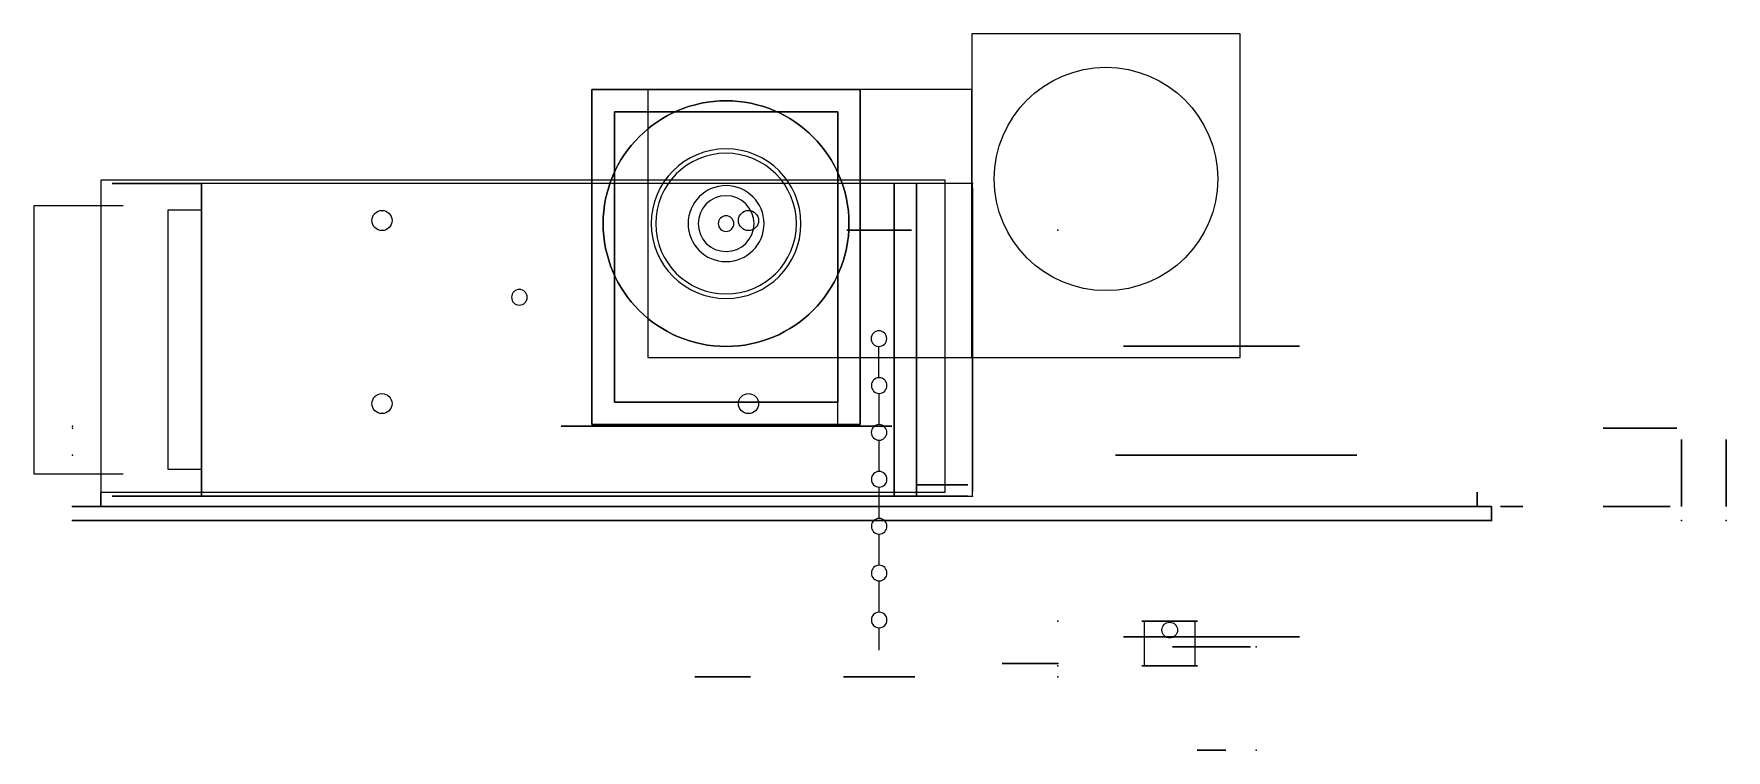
# Model space of a CAD drawing. Header units: centimetres. Extents: x -76 to 74, y -10 to 31.
# Drawn here: x -1.7 to 74, y -10.3 to 21.8 of the extents above; entities that cross this region are included whole.
import ezdxf

# ---------------------------------------------------------------- set-up
doc = ezdxf.new("R2010")
doc.units = ezdxf.units.CM
doc.header["$MEASUREMENT"] = 0
for name, color, linetype in [('battery 48V 18Ah v6_Sketch10', 7, 'Continuous'), ('battery 48V 18Ah v6_Sketch11', 7, 'Continuous'), ('battery 48V 18Ah v6_Sketch12', 7, 'Continuous'), ('battery 48V 18Ah v6_Sketch13', 7, 'Continuous'), ('battery 48V 18Ah v6_Sketch14', 7, 'Continuous'), ('battery 48V 18Ah v6_Sketch15', 7, 'Continuous'), ('battery 48V 18Ah v6_Sketch16', 7, 'Continuous'), ('battery 48V 18Ah v6_Sketch17', 7, 'Continuous'), ('battery 48V 18Ah v6_Sketch18', 7, 'Continuous'), ('battery 48V 18Ah v6_Sketch19', 7, 'Continuous'), ('battery 48V 18Ah v6_Sketch2', 7, 'Continuous'), ('battery 48V 18Ah v6_Sketch20', 7, 'Continuous'), ('battery 48V 18Ah v6_Sketch21', 7, 'Continuous'), ('battery 48V 18Ah v6_Sketch22', 7, 'Continuous'), ('battery 48V 18Ah v6_Sketch23', 7, 'Continuous'), ('battery 48V 18Ah v6_Sketch3', 7, 'Continuous'), ('battery 48V 18Ah v6_Sketch4', 7, 'Continuous'), ('battery 48V 18Ah v6_Sketch5', 7, 'Continuous'), ('battery 48V 18Ah v6_Sketch6', 7, 'Continuous'), ('battery 48V 18Ah v6_Sketch7', 7, 'Continuous'), ('battery 48V 18Ah v6_Sketch8', 7, 'Continuous'), ('battery 48V 18Ah v6_Sketch9', 7, 'Continuous'), ('component pump v3_Sketch1', 7, 'Continuous'), ('component pump v3_Sketch10', 7, 'Continuous'), ('component pump v3_Sketch11', 7, 'Continuous'), ('component pump v3_Sketch12', 7, 'Continuous'), ('component pump v3_Sketch13', 7, 'Continuous'), ('component pump v3_Sketch14', 7, 'Continuous'), ('component pump v3_Sketch15', 7, 'Continuous'), ('component pump v3_Sketch16', 7, 'Continuous'), ('component pump v3_Sketch17', 7, 'Continuous'), ('component pump v3_Sketch18', 7, 'Continuous'), ('component pump v3_Sketch19', 7, 'Continuous'), ('component pump v3_Sketch20', 7, 'Continuous'), ('component pump v3_Sketch21', 7, 'Continuous'), ('component pump v3_Sketch22', 7, 'Continuous'), ('component pump v3_Sketch23', 7, 'Continuous'), ('component pump v3_Sketch24', 7, 'Continuous'), ('component pump v3_Sketch25', 7, 'Continuous'), ('component pump v3_Sketch26', 7, 'Continuous'), ('component pump v3_Sketch27', 7, 'Continuous'), ('component pump v3_Sketch28', 7, 'Continuous'), ('component pump v3_Sketch3', 7, 'Continuous'), ('component pump v3_Sketch30', 7, 'Continuous'), ('component pump v3_Sketch31', 7, 'Continuous'), ('component pump v3_Sketch4', 7, 'Continuous'), ('component pump v3_Sketch6', 7, 'Continuous'), ('component pump v3_Sketch7', 7, 'Continuous'), ('component pump v3_Sketch8', 7, 'Continuous'), ('component pump v3_Sketch9', 7, 'Continuous'), ('GearBox v4_Sketch10', 7, 'Continuous'), ('GearBox v4_Sketch11', 7, 'Continuous'), ('GearBox v4_Sketch2', 7, 'Continuous'), ('GearBox v4_Sketch3', 7, 'Continuous'), ('GearBox v4_Sketch4', 7, 'Continuous'), ('GearBox v4_Sketch5', 7, 'Continuous'), ('GearBox v4_Sketch6', 7, 'Continuous'), ('GearBox v4_Sketch7', 7, 'Continuous'), ('GearBox v4_Sketch8', 7, 'Continuous'), ('GearBox v4_Sketch9', 7, 'Continuous'), ('motor_component v1_Sketch3', 7, 'Continuous'), ('motor_component v1_Sketch4', 7, 'Continuous'), ('motor_component v1_Sketch5', 7, 'Continuous'), ('motor_component v1_Sketch6', 7, 'Continuous'), ('motor_component v1_Sketch7', 7, 'Continuous'), ('new frame-wooden v17_Sketch1', 7, 'Continuous'), ('new frame-wooden v17_Sketch10', 7, 'Continuous'), ('new frame-wooden v17_Sketch11', 7, 'Continuous'), ('new frame-wooden v17_Sketch12', 7, 'Continuous'), ('new frame-wooden v17_Sketch17', 7, 'Continuous'), ('new frame-wooden v17_Sketch18', 7, 'Continuous'), ('new frame-wooden v17_Sketch19', 7, 'Continuous'), ('new frame-wooden v17_Sketch2', 7, 'Continuous'), ('new frame-wooden v17_Sketch20', 7, 'Continuous'), ('new frame-wooden v17_Sketch21', 7, 'Continuous'), ('new frame-wooden v17_Sketch22', 7, 'Continuous'), ('new frame-wooden v17_Sketch23', 7, 'Continuous'), ('new frame-wooden v17_Sketch24', 7, 'Continuous'), ('new frame-wooden v17_Sketch25', 7, 'Continuous'), ('new frame-wooden v17_Sketch26', 7, 'Continuous'), ('new frame-wooden v17_Sketch27', 7, 'Continuous'), ('new frame-wooden v17_Sketch28', 7, 'Continuous'), ('new frame-wooden v17_Sketch29', 7, 'Continuous'), ('new frame-wooden v17_Sketch3', 7, 'Continuous'), ('new frame-wooden v17_Sketch30', 7, 'Continuous'), ('new frame-wooden v17_Sketch31', 7, 'Continuous'), ('new frame-wooden v17_Sketch32', 7, 'Continuous'), ('new frame-wooden v17_Sketch33', 7, 'Continuous'), ('new frame-wooden v17_Sketch34', 7, 'Continuous'), ('new frame-wooden v17_Sketch35', 7, 'Continuous'), ('new frame-wooden v17_Sketch36', 7, 'Continuous'), ('new frame-wooden v17_Sketch37', 7, 'Continuous'), ('new frame-wooden v17_Sketch4', 7, 'Continuous'), ('new frame-wooden v17_Sketch48', 7, 'Continuous'), ('new frame-wooden v17_Sketch49', 7, 'Continuous'), ('new frame-wooden v17_Sketch5', 7, 'Continuous'), ('new frame-wooden v17_Sketch50', 7, 'Continuous'), ('new frame-wooden v17_Sketch51', 7, 'Continuous'), ('new frame-wooden v17_Sketch52', 7, 'Continuous'), ('new frame-wooden v17_Sketch53', 7, 'Continuous'), ('new frame-wooden v17_Sketch54', 7, 'Continuous'), ('new frame-wooden v17_Sketch55', 7, 'Continuous'), ('new frame-wooden v17_Sketch56', 7, 'Continuous'), ('new frame-wooden v17_Sketch57', 7, 'Continuous'), ('new frame-wooden v17_Sketch6', 7, 'Continuous'), ('new frame-wooden v17_Sketch7', 7, 'Continuous'), ('new frame-wooden v17_Sketch8', 7, 'Continuous'), ('new frame-wooden v17_Sketch9', 7, 'Continuous')]:
    doc.layers.add(name, color=color, linetype=linetype)

# ---------------------------------------------------------------- blocks, each defined once
blk = doc.blocks.new('battery48V18Ahv6')
at = {"layer": 'battery 48V 18Ah v6_Sketch10'}
for p, q in [((2.5, 2, 14), (2.5, 3, 14)), ((2.5, 2, 13), (2.5, 3, 14)), ((2.5, 2, 14), (2.5, 2, 13))]:
    blk.add_line(p, q, dxfattribs=at)
blk.add_point((2.5, 0), dxfattribs=at)
at = {"layer": 'battery 48V 18Ah v6_Sketch11'}
blk.add_point((2.5, 0), dxfattribs=at)
at = {"layer": 'battery 48V 18Ah v6_Sketch12'}
for p, q in [((2.5, 9, 13.5), (2.5, 9, 12.917)), ((2.5, 8.941, 13.059), (2.5, 8.059, 13.941)), ((2.5, 7.917, 14), (2.5, 8.5, 14))]:
    blk.add_line(p, q, dxfattribs=at)
at = {"layer": 'battery 48V 18Ah v6_Sketch12', "extrusion": (-1, 0, 0)}
blk.add_circle((-8.677, 13.677, -2.5), 0.25, dxfattribs=at)
for centre, radius, start, end in [((-8.8, 12.917, -2.5), 0.2, 135, 180), ((-8.5, 13.5, -2.5), 0.5, 90, 180), ((-7.917, 13.8, -2.5), 0.2, 90, 135)]:
    blk.add_arc(centre, radius, start, end, dxfattribs=at)
at = {"layer": 'battery 48V 18Ah v6_Sketch12'}
blk.add_point((2.5, 0), dxfattribs=at)
at = {"layer": 'battery 48V 18Ah v6_Sketch13'}
for p, q in [((2.5, 9, 1), (2.5, 9, 0.5)), ((2.5, 8), (2.5, 9, 1)), ((2.5, 8.5), (2.5, 8))]:
    blk.add_line(p, q, dxfattribs=at)
at = {"layer": 'battery 48V 18Ah v6_Sketch13', "extrusion": (-1, 0, 0)}
blk.add_circle((-8.677, 0.323, -2.5), 0.25, dxfattribs=at)
blk.add_arc((-8.5, 0.5, -2.5), 0.5, 180, 270, dxfattribs=at)
at = {"layer": 'battery 48V 18Ah v6_Sketch13'}
blk.add_point((2.5, 0), dxfattribs=at)
at = {"layer": 'battery 48V 18Ah v6_Sketch14'}
for p, q in [((2.5, 3, 14), (2.5, 2, 13)), ((2.5, 2.5, 14), (2.5, 3, 14)), ((2.5, 2, 13), (2.5, 2, 13.5))]:
    blk.add_line(p, q, dxfattribs=at)
at = {"layer": 'battery 48V 18Ah v6_Sketch14', "extrusion": (-1, 0, 0)}
blk.add_circle((-2.323, 13.677, -2.5), 0.25, dxfattribs=at)
blk.add_arc((-2.5, 13.5, -2.5), 0.5, 0, 90, dxfattribs=at)
at = {"layer": 'battery 48V 18Ah v6_Sketch14'}
blk.add_point((2.5, 0), dxfattribs=at)
at = {"layer": 'battery 48V 18Ah v6_Sketch15'}
for p, q in [((2.5, 3), (2.5, 2.5)), ((2.5, 2, 1), (2.5, 3)), ((2.5, 2, 0.5), (2.5, 2, 1))]:
    blk.add_line(p, q, dxfattribs=at)
at = {"layer": 'battery 48V 18Ah v6_Sketch15', "extrusion": (-1, 0, 0)}
blk.add_circle((-2.323, 0.323, -2.5), 0.25, dxfattribs=at)
blk.add_arc((-2.5, 0.5, -2.5), 0.5, 270, 0, dxfattribs=at)
at = {"layer": 'battery 48V 18Ah v6_Sketch15'}
blk.add_point((2.5, 0), dxfattribs=at)
at = {"layer": 'battery 48V 18Ah v6_Sketch16'}
for p, q in [((2.5, 8.5), (34.5, 8.5)), ((2.5, 7.917), (2.5, 8.5)), ((34.5, 8.5), (34.5, 2.5)), ((0.2, 7.917), (2.5, 7.917)), ((0.2, 3.083), (0.2, 7.917)), ((2.5, 3.083), (0.2, 3.083)), ((2.5, 2.5), (2.5, 3.083)), ((34.5, 2.5), (2.5, 2.5))]:
    blk.add_line(p, q, dxfattribs=at)
at = {"layer": 'battery 48V 18Ah v6_Sketch16', "extrusion": (0, 0, -1)}
blk.add_circle((-1.506, 6.892), 1, dxfattribs=at)
at = {"layer": 'battery 48V 18Ah v6_Sketch16'}
blk.add_point((0, 0), dxfattribs=at)
at = {"layer": 'battery 48V 18Ah v6_Sketch17'}
for p, q in [((0.2, 7.9), (0.2, 5.9)), ((1.5, 7.9), (0.2, 7.9)), ((1.5, 5.9), (1.5, 7.9)), ((0.2, 5.9), (1.5, 5.9))]:
    blk.add_line(p, q, dxfattribs=at)
blk.add_point((0, 0), dxfattribs=at)
at = {"layer": 'battery 48V 18Ah v6_Sketch18'}
for p, q in [((0.2, 5.9, 0.5), (0.2, 7.9, 0.5)), ((0.2, 7.9, 0.5), (1.5, 7.9, 0.5)), ((1.5, 7.9, 0.5), (1.5, 7.892, 0.5)), ((1.383, 5.9, 0.5), (0.2, 5.9, 0.5))]:
    blk.add_line(p, q, dxfattribs=at)
at = {"layer": 'battery 48V 18Ah v6_Sketch18', "extrusion": (0, 0, -1)}
blk.add_arc((-1.506, 6.892, -0.5), 1, 89.66785, 277.03148, dxfattribs=at)
at = {"layer": 'battery 48V 18Ah v6_Sketch18'}
blk.add_point((0, 0, 0.5), dxfattribs=at)
at = {"layer": 'battery 48V 18Ah v6_Sketch19', "extrusion": (0, 0, -1)}
for radius in [0.99, 0.8]:
    blk.add_circle((-1.5, 6.9, -0.5), radius, dxfattribs=at)
at = {"layer": 'battery 48V 18Ah v6_Sketch19'}
blk.add_point((0, 0, 0.5), dxfattribs=at)
at = {"layer": 'battery 48V 18Ah v6_Sketch2'}
for p, q in [((34.5, 0), (34.5, 9)), ((34.5, 9, 13), (34.5, 5, 13)), ((34.5, 9), (34.5, 9, 14)), ((34.5, 5, 1), (34.5, 9, 1)), ((34.5, 9, 1), (34.5, 9, 13)), ((34.5, 9, 14), (34.5, 0, 14)), ((34.5, 5, 13), (34.5, 5, 1)), ((34.5, 0, 14), (34.5, 0))]:
    blk.add_line(p, q, dxfattribs=at)
blk.add_point((34.5, 0), dxfattribs=at)
at = {"layer": 'battery 48V 18Ah v6_Sketch20'}
blk.add_point((0, 0, 0.5), dxfattribs=at)
at = {"layer": 'battery 48V 18Ah v6_Sketch21'}
for p, q in [((0, 7.917, 13.8), (0, 8.8, 12.917)), ((0, 8.8, 12.917), (0, 8.8, 1.083)), ((0, 8.8, 1.083), (0, 7.917, 0.2)), ((0, 3.083, 13.8), (0, 7.917, 13.8)), ((0, 7.917, 0.2), (0, 3.083, 0.2)), ((0, 3.083, 0.2), (0, 2.2, 1.083)), ((0, 2.2, 12.917), (0, 3.083, 13.8)), ((0, 2.2, 1.083), (0, 2.2, 12.917))]:
    blk.add_line(p, q, dxfattribs=at)
blk.add_point((0, 0), dxfattribs=at)
at = {"layer": 'battery 48V 18Ah v6_Sketch22'}
for p, q in [((0, 4.5, 5), (0, 3.5, 6)), ((0, 3.5, 1), (0, 4.5, 2)), ((0, 4.5, 2), (0, 4.5, 5)), ((0, 3.5, 6), (0, 2.5, 5)), ((0, 2.5, 2), (0, 3.5, 1)), ((0, 2.5, 5), (0, 2.5, 2))]:
    blk.add_line(p, q, dxfattribs=at)
blk.add_point((0, 5.5, 7), dxfattribs=at)
at = {"layer": 'battery 48V 18Ah v6_Sketch23'}
for p, q in [((0, 3.9, 2), (0, 4.3, 2.3)), ((0, 3.9, 5), (0, 4.3, 4.7)), ((0, 4.3, 2.3), (0, 4.3, 4.7)), ((0, 2.8, 5), (0, 3.9, 5)), ((0, 2.8, 2), (0, 3.9, 2)), ((0, 2.8, 2), (0, 2.8, 5))]:
    blk.add_line(p, q, dxfattribs=at)
blk.add_point((0, 0), dxfattribs=at)
at = {"layer": 'battery 48V 18Ah v6_Sketch3'}
for p, q in [((34.5, 9), (0, 9)), ((0, 9), (0, 9, 14)), ((0, 9, 14), (34.5, 9, 14)), ((34.5, 9, 1.2), (34.5, 9)), ((36, 9, 1.2), (34.5, 9, 1.2)), ((34.5, 9, 12.8), (36, 9, 12.8)), ((34.5, 9, 14), (34.5, 9, 12.8)), ((36, 9, 12.8), (36, 9, 1.2)), ((42, 9, 1), (38, 9, 1)), ((38, 9, 13), (42, 9, 13)), ((42, 9, 13), (42, 9, 1))]:
    blk.add_line(p, q, dxfattribs=at)
blk.add_point((0, 9), dxfattribs=at)
at = {"layer": 'battery 48V 18Ah v6_Sketch4'}
for p, q in [((38.5, 9, 14), (35.5, 9, 14)), ((38.5, 7, 14), (38.5, 9, 14)), ((35.5, 7, 14), (38.5, 7, 14))]:
    blk.add_line(p, q, dxfattribs=at)
blk.add_circle((35.5, 8, 14), 0.5, dxfattribs=at)
blk.add_arc((35.5, 8, 14), 1, 90, 270, dxfattribs=at)
blk.add_point((0, 0, 14), dxfattribs=at)
at = {"layer": 'battery 48V 18Ah v6_Sketch5'}
for p, q in [((35.5, 9), (38.5, 9)), ((38.5, 9), (38.5, 7)), ((38.5, 7), (35.5, 7))]:
    blk.add_line(p, q, dxfattribs=at)
at = {"layer": 'battery 48V 18Ah v6_Sketch5', "extrusion": (0, 0, -1)}
blk.add_circle((-35.5, 8), 0.5, dxfattribs=at)
blk.add_arc((-35.5, 8), 1, 270, 90, dxfattribs=at)
at = {"layer": 'battery 48V 18Ah v6_Sketch5'}
blk.add_point((0, 0), dxfattribs=at)
at = {"layer": 'battery 48V 18Ah v6_Sketch6'}
for p, q in [((3.5, 9), (3.5, 0)), ((3.5, 0, 14), (3.5, 9, 14)), ((3.5, 9, 14), (3.5, 9)), ((3.5, 0), (3.5, 0, 14))]:
    blk.add_line(p, q, dxfattribs=at)
blk.add_point((3.5, 0), dxfattribs=at)
at = {"layer": 'battery 48V 18Ah v6_Sketch7'}
blk.add_point((3.5, 0), dxfattribs=at)
at = {"layer": 'battery 48V 18Ah v6_Sketch8'}
for p, q in [((2.5, 9), (2.5, 9, 1)), ((2.5, 9, 14), (2.5, 8, 14)), ((2.5, 9, 13), (2.5, 8, 14)), ((2.5, 9, 14), (2.5, 9)), ((2.5, 9), (2.5, 2)), ((2.5, 9), (2.5, 8)), ((2.5, 9, 14), (2.5, 9, 13)), ((2.5, 9, 1), (2.5, 8)), ((2.5, 2, 14), (2.5, 9, 14)), ((2.5, 2), (2.5, 2, 14))]:
    blk.add_line(p, q, dxfattribs=at)
blk.add_point((2.5, 0), dxfattribs=at)
at = {"layer": 'battery 48V 18Ah v6_Sketch9'}
for p, q in [((2.5, 2, 1), (2.5, 3)), ((2.5, 2), (2.5, 3)), ((2.5, 2), (2.5, 2, 1))]:
    blk.add_line(p, q, dxfattribs=at)
blk.add_point((2.5, 0), dxfattribs=at)
blk = doc.blocks.new('motor_componentv1')
at = {"layer": 'motor_component v1_Sketch3', "extrusion": (0, -1, 2.22045e-16)}
for radius in [3.937, 1.745]:
    blk.add_circle((0.5, 2), radius, dxfattribs=at)
at = {"layer": 'motor_component v1_Sketch3'}
blk.add_point((0, 0), dxfattribs=at)
at = {"layer": 'motor_component v1_Sketch4', "extrusion": (0, -1, 2.22045e-16)}
for radius in [1.745, 0.635]:
    blk.add_circle((0.5, 2, 0.457), radius, dxfattribs=at)
at = {"layer": 'motor_component v1_Sketch4'}
blk.add_point((0, -0.457), dxfattribs=at)
at = {"layer": 'motor_component v1_Sketch5', "extrusion": (0, -1, 2.22045e-16)}
for radius in [0.635, 0.159]:
    blk.add_circle((0.5, 2, 5.08), radius, dxfattribs=at)
at = {"layer": 'motor_component v1_Sketch5'}
blk.add_point((0, -5.08), dxfattribs=at)
at = {"layer": 'motor_component v1_Sketch6', "extrusion": (0, 1, -2.22045e-16)}
for radius in [3.937, 0.476]:
    blk.add_circle((-0.5, 2, 13.012), radius, dxfattribs=at)
at = {"layer": 'motor_component v1_Sketch6'}
blk.add_point((0, 13.012), dxfattribs=at)
at = {"layer": 'motor_component v1_Sketch7'}
blk.add_point((0, 0), dxfattribs=at)
blk = doc.blocks.new('GearBoxv4')
at = {"layer": 'GearBox v4_Sketch10'}
for p, q in [((15.1, 0, 5), (15.1, -15, 5)), ((15.1, 0, 17), (15.1, 0, 5)), ((15.1, -15, 17), (15.1, 0, 17)), ((15.1, -1, 6), (15.1, -1, 16)), ((15.1, -1, 16), (15.1, -14, 16)), ((15.1, -14, 6), (15.1, -1, 6)), ((15.1, -14, 16), (15.1, -14, 6)), ((15.1, -15, 5), (15.1, -15, 17))]:
    blk.add_line(p, q, dxfattribs=at)
blk.add_point((15.1, 0), dxfattribs=at)
at = {"layer": 'GearBox v4_Sketch11'}
for p, q in [((10.1, -14, 6), (10.1, -1, 6)), ((10.1, -1, 6), (15.1, -1, 6)), ((15.1, -1, 6), (15.1, -14, 6)), ((12.5, -15, 6), (12.5, -11.5, 6)), ((15.1, -14, 6), (10.1, -14, 6))]:
    blk.add_line(p, q, dxfattribs=at)
at = {"layer": 'GearBox v4_Sketch11', "extrusion": (0, 0, -1)}
blk.add_circle((-12.5, -11.5, -6), 1, dxfattribs=at)
at = {"layer": 'GearBox v4_Sketch11'}
blk.add_point((0, 0, 6), dxfattribs=at)
at = {"layer": 'GearBox v4_Sketch2'}
for p, q in [((8.4, 0, 14.5), (8.4, -12, 14.5)), ((8.4, -12), (8.4, 0)), ((8.4, 0), (8.4, 0, 14.5)), ((8.4, -12, 14.5), (8.4, -12))]:
    blk.add_line(p, q, dxfattribs=at)
blk.add_point((8.4, 0), dxfattribs=at)
at = {"layer": 'GearBox v4_Sketch3'}
for p, q in [((8.4, 2.5, -12), (8.4, 2.5)), ((8.4, -12, -12), (8.4, 2.5, -12)), ((8.4, 2.5), (8.4, -12)), ((8.4, -12), (8.4, -12, -12))]:
    blk.add_line(p, q, dxfattribs=at)
at = {"layer": 'GearBox v4_Sketch3', "extrusion": (1, 4.93038e-32, 2.22045e-16)}
blk.add_circle((-4, -6, 8.4), 5, dxfattribs=at)
at = {"layer": 'GearBox v4_Sketch3'}
blk.add_point((8.4, 0), dxfattribs=at)
at = {"layer": 'GearBox v4_Sketch4'}
blk.add_point((0, 0), dxfattribs=at)
at = {"layer": 'GearBox v4_Sketch5'}
for p, q in [((8.4, 0, 17), (8.4, -15, 17)), ((8.4, 0, 5), (8.4, 0, 17)), ((8.4, -15, 5), (8.4, 0, 5)), ((8.4, -15, 17), (8.4, -15, 5))]:
    blk.add_line(p, q, dxfattribs=at)
blk.add_point((8.4, 0), dxfattribs=at)
at = {"layer": 'GearBox v4_Sketch6', "extrusion": (1, -2.22045e-16, 0)}
blk.add_circle((-6, 11, 8.4), 5.5, dxfattribs=at)
at = {"layer": 'GearBox v4_Sketch6'}
blk.add_point((8.4, 0), dxfattribs=at)
at = {"layer": 'GearBox v4_Sketch7', "extrusion": (-1, 2.22045e-16, 0)}
for radius in [5.5, 3.35, 3.15, 1.7]:
    blk.add_circle((6, 11, -8.7), radius, dxfattribs=at)
at = {"layer": 'GearBox v4_Sketch7'}
blk.add_point((8.7, 0), dxfattribs=at)
at = {"layer": 'GearBox v4_Sketch8', "extrusion": (-1, 2.22045e-16, 0)}
for radius in [1.7, 1.25]:
    blk.add_circle((6, 11, -3.1), radius, dxfattribs=at)
at = {"layer": 'GearBox v4_Sketch8'}
blk.add_point((3.1, 0), dxfattribs=at)
at = {"layer": 'GearBox v4_Sketch9'}
for p, q in [((8.4, -1, 16), (8.4, -1, 6)), ((8.4, -14, 16), (8.4, -1, 16)), ((8.4, -1, 6), (8.4, -14, 6)), ((8.4, -14, 6), (8.4, -14, 16))]:
    blk.add_line(p, q, dxfattribs=at)
blk.add_point((8.4, 0), dxfattribs=at)
blk = doc.blocks.new('componentpumpv3')
at = {"layer": 'component pump v3_Sketch1'}
blk.add_point((0, 0), dxfattribs=at)
at = {"layer": 'component pump v3_Sketch10'}
blk.add_point((-5, 0.5, 3.042), dxfattribs=at)
at = {"layer": 'component pump v3_Sketch11'}
blk.add_point((0, 0.5), dxfattribs=at)
at = {"layer": 'component pump v3_Sketch12'}
blk.add_point((0, 0), dxfattribs=at)
at = {"layer": 'component pump v3_Sketch13'}
for p, q in [((-5, 2.5, 3), (-6.146, 2.5, 3)), ((-3.854, 2.5, 2), (-6.146, 2.5, 2)), ((-5, 2.5, 3.75), (-5, 2.5, 3)), ((-3.854, 2.5, 3), (-5, 2.5, 3))]:
    blk.add_line(p, q, dxfattribs=at)
at = {"layer": 'component pump v3_Sketch13', "extrusion": (0, 1, -2.22045e-16)}
blk.add_arc((5, 2.5, 2.5), 1.25, 336.42195, 203.57805, dxfattribs=at)
at = {"layer": 'component pump v3_Sketch13'}
blk.add_point((0, 2.5), dxfattribs=at)
at = {"layer": 'component pump v3_Sketch14'}
for p, q in [((-6.146, 2.5, 3), (-5, 2.5, 3)), ((-3.854, 2.5, 2), (-6.146, 2.5, 2)), ((-5, 2.5, 3), (-5, 2.5, 3.75)), ((-5, 2.5, 3), (-3.854, 2.5, 3))]:
    blk.add_line(p, q, dxfattribs=at)
at = {"layer": 'component pump v3_Sketch14', "extrusion": (-1.2326e-32, 1, -2.22045e-16)}
blk.add_arc((5, 2.5, 2.5), 1.25, 336.42195, 23.57818, dxfattribs=at)
at = {"layer": 'component pump v3_Sketch14', "extrusion": (2.18953e-47, 1, -2.22045e-16)}
blk.add_arc((5, 2.5, 2.5), 1.25, 90, 203.57805, dxfattribs=at)
at = {"layer": 'component pump v3_Sketch14'}
blk.add_point((0, 2.5), dxfattribs=at)
at = {"layer": 'component pump v3_Sketch15'}
for p, q in [((-6.146, 2.5, 2), (-3.854, 2.5, 2)), ((-6.146, 0.5, 2), (-6.146, 2.5, 2)), ((-3.854, 2.5, 2), (-3.854, 0.5, 2)), ((-3.854, 0.5, 2), (-6.146, 0.5, 2))]:
    blk.add_line(p, q, dxfattribs=at)
at = {"layer": 'component pump v3_Sketch15', "extrusion": (6.07716e-64, -2.22045e-16, -1)}
blk.add_circle((5, 2.096, -2), 0.35, dxfattribs=at)
at = {"layer": 'component pump v3_Sketch15'}
blk.add_point((0, 0, 2), dxfattribs=at)
at = {"layer": 'component pump v3_Sketch16', "extrusion": (0, 1, 0)}
blk.add_circle((-8, 2), 1.25, dxfattribs=at)
at = {"layer": 'component pump v3_Sketch16'}
blk.add_point((0, 0), dxfattribs=at)
at = {"layer": 'component pump v3_Sketch17', "extrusion": (0, 1, 0)}
blk.add_circle((-8, 2), 1.6, dxfattribs=at)
at = {"layer": 'component pump v3_Sketch17'}
blk.add_point((0, 0), dxfattribs=at)
at = {"layer": 'component pump v3_Sketch18'}
blk.add_point((0, 0), dxfattribs=at)
at = {"layer": 'component pump v3_Sketch19'}
blk.add_line((8, 1.2, 0.55), (8, 2.2, 0.55), dxfattribs=at)
blk.add_circle((8, 2.55, 0.55), 0.35, dxfattribs=at)
blk.add_point((0, 0), dxfattribs=at)
at = {"layer": 'component pump v3_Sketch20'}
blk.add_line((8, 2.9), (8, 4.3), dxfattribs=at)
blk.add_circle((8, 4.65), 0.35, dxfattribs=at)
blk.add_point((0, 0), dxfattribs=at)
at = {"layer": 'component pump v3_Sketch21'}
for p, q in [((8.011, 13.4), (8.011, 14.8)), ((8, 11.3), (8, 12.7)), ((8.002, 9.2), (8.002, 10.6)), ((8, 7.1), (8, 8.5)), ((8, 5), (8, 6.4))]:
    blk.add_line(p, q, dxfattribs=at)
for centre in [(8.011, 15.15), (8, 13.05), (8.002, 10.95), (8, 8.85), (8, 6.75)]:
    blk.add_circle(centre, 0.35, dxfattribs=at)
blk.add_point((0, 0), dxfattribs=at)
at = {"layer": 'component pump v3_Sketch22'}
blk.add_point((0, 0), dxfattribs=at)
at = {"layer": 'component pump v3_Sketch23', "extrusion": (0, 1, 0)}
for radius in [1.45, 1.25, 1.25]:
    blk.add_circle((-8, 2, 20), radius, dxfattribs=at)
at = {"layer": 'component pump v3_Sketch23'}
blk.add_point((0, 20), dxfattribs=at)
at = {"layer": 'component pump v3_Sketch24', "extrusion": (0, 1, 0)}
blk.add_circle((-15, 2), 1.25, dxfattribs=at)
at = {"layer": 'component pump v3_Sketch24'}
blk.add_point((0, 0), dxfattribs=at)
at = {"layer": 'component pump v3_Sketch25'}
blk.add_point((0, 0), dxfattribs=at)
at = {"layer": 'component pump v3_Sketch26'}
blk.add_point((0, 0), dxfattribs=at)
at = {"layer": 'component pump v3_Sketch27'}
blk.add_point((0, 0), dxfattribs=at)
at = {"layer": 'component pump v3_Sketch28'}
blk.add_point((0, 0), dxfattribs=at)
at = {"layer": 'component pump v3_Sketch3'}
for p, q in [((0, 0.6, 1.25), (0, 0.6, 8.75)), ((1.25, 0.6, 10), (1.25, 0.6, 9.3)), ((2.5, 0.6, 8.75), (2.5, 0.6, 1.25))]:
    blk.add_line(p, q, dxfattribs=at)
at = {"layer": 'component pump v3_Sketch3', "extrusion": (0, 1, 0)}
blk.add_circle((-1.25, 8.95, 0.6), 0.35, dxfattribs=at)
for centre, start, end in [((-1.25, 8.75, 0.6), 0, 180), ((-1.25, 1.25, 0.6), 180, 0)]:
    blk.add_arc(centre, 1.25, start, end, dxfattribs=at)
at = {"layer": 'component pump v3_Sketch3'}
blk.add_point((0, 0.6), dxfattribs=at)
at = {"layer": 'component pump v3_Sketch30'}
blk.add_point((0, 0), dxfattribs=at)
at = {"layer": 'component pump v3_Sketch31'}
blk.add_point((0, 0), dxfattribs=at)
at = {"layer": 'component pump v3_Sketch4'}
for p, q in [((0, 0.6, 1.25), (0, 0.6, 8.75)), ((1.25, 0.6), (1.25, 0.6, 0.7)), ((2.5, 0.6, 8.75), (2.5, 0.6, 1.25))]:
    blk.add_line(p, q, dxfattribs=at)
at = {"layer": 'component pump v3_Sketch4', "extrusion": (0, 1, 0)}
for centre in [(-1.249, 1.05, 0.6), (-1.25, 8.95, 0.6)]:
    blk.add_circle(centre, 0.35, dxfattribs=at)
for centre, start, end in [((-1.25, 1.25, 0.6), 180, 0), ((-1.25, 8.75, 0.6), 0, 180)]:
    blk.add_arc(centre, 1.25, start, end, dxfattribs=at)
at = {"layer": 'component pump v3_Sketch4'}
blk.add_point((0, 0.6), dxfattribs=at)
at = {"layer": 'component pump v3_Sketch6'}
for p, q in [((-6.146, 0.5, 2), (-5.003, 0.5, 2)), ((-5.003, 0.5, 1.25), (-5.003, 0.5, 2)), ((-5.003, 0.5, 2), (-3.854, 0.5, 2))]:
    blk.add_line(p, q, dxfattribs=at)
at = {"layer": 'component pump v3_Sketch6', "extrusion": (0, 1, -2.22045e-16)}
blk.add_circle((5, 2.5, 0.5), 1.25, dxfattribs=at)
at = {"layer": 'component pump v3_Sketch6'}
blk.add_point((0, 0.5), dxfattribs=at)
at = {"layer": 'component pump v3_Sketch7'}
blk.add_point((0, 0.5), dxfattribs=at)
at = {"layer": 'component pump v3_Sketch8'}
blk.add_point((-5, 0.5, 3.042), dxfattribs=at)
at = {"layer": 'component pump v3_Sketch9'}
blk.add_point((-5, 0.5, 3.042), dxfattribs=at)

msp = doc.modelspace()

# ---------------------------------------------------------------- linework, layer by layer
at = {"layer": 'new frame-wooden v17_Sketch1'}
for p, q in [((0, 0, 38.1), (0, 0)), ((63.5, 0, 38.1), (0, 0, 38.1)), ((0, 0), (63.5, 0)), ((63.5, 0), (63.5, 0, 38.1))]:
    msp.add_line(p, q, dxfattribs=at)
msp.add_point((0, 0), dxfattribs=at)
at = {"layer": 'new frame-wooden v17_Sketch10'}
for p, q in [((1.27, 1.27, 10.66), (1.27, 0.635, 10.66)), ((1.27, 1.27, 10.16), (1.27, 1.27, 10.66)), ((1.27, 0.635, 10.16), (1.27, 1.27, 10.16)), ((1.27, 0.635, 10.66), (1.27, 0.635, 10.16))]:
    msp.add_line(p, q, dxfattribs=at)
msp.add_point((1.27, 0), dxfattribs=at)
at = {"layer": 'new frame-wooden v17_Sketch11', "extrusion": (0, 1, 0)}
msp.add_circle((-40.76, 3.549, 0.635), 1.363, dxfattribs=at)
at = {"layer": 'new frame-wooden v17_Sketch11'}
msp.add_point((0, 0.635), dxfattribs=at)
at = {"layer": 'new frame-wooden v17_Sketch12'}
for p, q in [((46.673, 0.635, 25.4), (46.673, 0.635, 37.148)), ((46.673, 0.635, 37.148), (57.468, 0.635, 37.148)), ((57.468, 0.635, 25.4), (46.673, 0.635, 25.4)), ((57.468, 0.635, 37.148), (57.468, 0.635, 25.4)), ((62.865, 0.635, 37.148), (57.468, 0.635, 37.148)), ((62.865, 0.635, 37.465), (62.865, 0.635, 37.148))]:
    msp.add_line(p, q, dxfattribs=at)
msp.add_point((0, 0.635), dxfattribs=at)
at = {"layer": 'new frame-wooden v17_Sketch17'}
for p, q in [((46.673, 2.935, 37.148), (57.468, 2.935, 37.148)), ((57.468, 2.935, 25.4), (46.673, 2.935, 25.4)), ((46.673, 2.935, 25.4), (46.673, 2.935, 37.148)), ((57.468, 2.935, 37.148), (57.468, 2.935, 25.4))]:
    msp.add_line(p, q, dxfattribs=at)
msp.add_point((0, 2.935), dxfattribs=at)
at = {"layer": 'new frame-wooden v17_Sketch18'}
msp.add_point((0, 2.935), dxfattribs=at)
at = {"layer": 'new frame-wooden v17_Sketch19', "extrusion": (0, 1, 0)}
msp.add_circle((-54.261, 36.149, 2.935), 0.5, dxfattribs=at)
at = {"layer": 'new frame-wooden v17_Sketch19'}
msp.add_point((0, 2.935), dxfattribs=at)
at = {"layer": 'new frame-wooden v17_Sketch2'}
for p, q in [((0, 0.635, 38.1), (63.5, 0.635, 38.1)), ((0, 0.635), (0, 0.635, 38.1)), ((63.5, 0.635), (0, 0.635)), ((0.635, 0.635, 0.635), (62.865, 0.635, 0.635)), ((62.865, 0.635, 37.465), (0.635, 0.635, 37.465)), ((0.635, 0.635, 37.465), (0.635, 0.635, 0.635)), ((62.865, 0.635, 0.635), (62.865, 0.635, 37.465)), ((63.5, 0.635, 38.1), (63.5, 0.635))]:
    msp.add_line(p, q, dxfattribs=at)
msp.add_point((0, 0.635), dxfattribs=at)
at = {"layer": 'new frame-wooden v17_Sketch20'}
msp.add_point((0, 2.935), dxfattribs=at)
at = {"layer": 'new frame-wooden v17_Sketch21', "extrusion": (0, 1, 0)}
msp.add_circle((-49.47, 36.147, 2.935), 0.5, dxfattribs=at)
at = {"layer": 'new frame-wooden v17_Sketch21'}
msp.add_point((0, 2.935), dxfattribs=at)
at = {"layer": 'new frame-wooden v17_Sketch22', "extrusion": (0, 1, 0)}
for centre in [(-49.468, 26.4, 2.935), (-54.268, 26.4, 2.935)]:
    msp.add_circle(centre, 0.5, dxfattribs=at)
at = {"layer": 'new frame-wooden v17_Sketch22'}
msp.add_point((0, 2.935), dxfattribs=at)
at = {"layer": 'new frame-wooden v17_Sketch23'}
msp.add_point((0, 0), dxfattribs=at)
at = {"layer": 'new frame-wooden v17_Sketch24'}
for p, q in [((63.5, 0.635), (0, 0.635)), ((0, 0.635, 38.1), (63.5, 0.635, 38.1)), ((0, 0.635), (0, 0.635, 38.1)), ((36.673, 0.635, 28.3), (21.873, 0.635, 28.3)), ((21.873, 0.635, 34.85), (36.673, 0.635, 34.85)), ((21.873, 0.635, 28.3), (21.873, 0.635, 34.85)), ((36.673, 0.635, 37), (36.673, 0.635, 28.3)), ((36.673, 0.635, 32.2), (36.673, 0.635, 37.5)), ((36.673, 0.635, 37.5), (36.673, 0.635, 37)), ((63.5, 0.635, 38.1), (63.5, 0.635))]:
    msp.add_line(p, q, dxfattribs=at)
at = {"layer": 'new frame-wooden v17_Sketch24', "extrusion": (0, 1, 0)}
msp.add_circle((-40.76, 3.549, 0.635), 1.363, dxfattribs=at)
at = {"layer": 'new frame-wooden v17_Sketch24'}
msp.add_point((0, 0.635), dxfattribs=at)
at = {"layer": 'new frame-wooden v17_Sketch25'}
for p, q in [((21.873, 4.235, 34.85), (36.673, 4.235, 34.85)), ((21.873, 4.235, 28.3), (21.873, 4.235, 34.85)), ((36.673, 4.235, 28.3), (21.873, 4.235, 28.3)), ((36.673, 4.235, 34.85), (36.673, 4.235, 28.3))]:
    msp.add_line(p, q, dxfattribs=at)
msp.add_point((0, 4.235), dxfattribs=at)
at = {"layer": 'new frame-wooden v17_Sketch26'}
for p, q in [((21.873, 4.235, 26), (21.873, 4.235, 34.85)), ((21.873, 4.235, 34.85), (36.673, 4.235, 34.85)), ((36.673, 4.235, 26), (21.873, 4.235, 26)), ((36.673, 4.235, 34.85), (36.673, 4.235, 26))]:
    msp.add_line(p, q, dxfattribs=at)
msp.add_point((0, 4.235), dxfattribs=at)
at = {"layer": 'new frame-wooden v17_Sketch27', "extrusion": (0, 1, 0)}
for centre in [(-25.073, 34.05, 4.235), (-25.073, 26.55, 4.235), (-33, 26.55, 4.235), (-33, 34.05, 4.235)]:
    msp.add_circle(centre, 0.35, dxfattribs=at)
at = {"layer": 'new frame-wooden v17_Sketch27'}
msp.add_point((0, 4.235), dxfattribs=at)
at = {"layer": 'new frame-wooden v17_Sketch28'}
for p, q in [((0, 0.635, 38.1), (63.5, 0.635, 38.1)), ((0, 0.635), (0, 0.635, 38.1)), ((63.5, 0.635), (0, 0.635)), ((63.5, 0.635, 38.1), (63.5, 0.635))]:
    msp.add_line(p, q, dxfattribs=at)
at = {"layer": 'new frame-wooden v17_Sketch28', "extrusion": (0, 1, 0)}
msp.add_circle((-40.76, 3.549, 0.635), 1.363, dxfattribs=at)
at = {"layer": 'new frame-wooden v17_Sketch28'}
msp.add_point((0, 0.635), dxfattribs=at)
at = {"layer": 'new frame-wooden v17_Sketch29'}
for p, q in [((63.5, 0.635), (63.5, 0.635, 38.1)), ((63.5, 0), (63.5, 0.635)), ((63.5, 0.635, 38.1), (63.5, 0, 38.1)), ((63.5, 0, 38.1), (63.5, 0))]:
    msp.add_line(p, q, dxfattribs=at)
msp.add_point((63.5, 0), dxfattribs=at)
at = {"layer": 'new frame-wooden v17_Sketch3'}
msp.add_point((0, 0.635), dxfattribs=at)
at = {"layer": 'new frame-wooden v17_Sketch30'}
for p, q in [((63.5, 0.57, 20.6), (63.5, 0, 20.6)), ((63.5, 0, 16.3), (63.5, 0.57, 16.3)), ((63.5, 0, 20.6), (63.5, 0, 16.3))]:
    msp.add_line(p, q, dxfattribs=at)
msp.add_point((63.5, 0), dxfattribs=at)
at = {"layer": 'new frame-wooden v17_Sketch31'}
for p, q in [((63.9, 0.635, 18.8), (64.9, 0.635, 18.8)), ((63.9, 0.635, 20.6), (63.9, 0.635, 18.8)), ((64.9, 0.635, 17.8), (63.9, 0.635, 17.8)), ((63.9, 0.635, 17.8), (63.9, 0.635, 16)), ((64.9, 0.635, 18.8), (64.9, 0.635, 17.8))]:
    msp.add_line(p, q, dxfattribs=at)
msp.add_point((0, 0.635), dxfattribs=at)
at = {"layer": 'new frame-wooden v17_Sketch32'}
for p, q in [((1.27, 15.24, 10.66), (1.27, 1.27, 10.66)), ((39.053, 15.24, 10.66), (1.27, 15.24, 10.66)), ((39.053, 1.27, 10.66), (39.053, 15.24, 10.66)), ((1.27, 1.27, 10.66), (39.053, 1.27, 10.66))]:
    msp.add_line(p, q, dxfattribs=at)
msp.add_point((0, 0, 10.66), dxfattribs=at)
at = {"layer": 'new frame-wooden v17_Sketch33'}
for centre in [(13.853, 13.44, 10.66), (30.253, 13.44, 10.66), (13.853, 5.24, 10.66), (30.253, 5.24, 10.66)]:
    msp.add_circle(centre, 0.45, dxfattribs=at)
msp.add_point((0, 0, 10.66), dxfattribs=at)
at = {"layer": 'new frame-wooden v17_Sketch34'}
msp.add_point((0, 0.635), dxfattribs=at)
at = {"layer": 'new frame-wooden v17_Sketch35'}
for p, q in [((0, 0.635, 38.1), (63.5, 0.635, 38.1)), ((63.5, 0.635), (0, 0.635)), ((0, 0.635), (0, 0.635, 38.1)), ((63.5, 0.635, 38.1), (63.5, 0.635))]:
    msp.add_line(p, q, dxfattribs=at)
msp.add_point((0, 0.635), dxfattribs=at)
at = {"layer": 'new frame-wooden v17_Sketch36'}
for p, q in [((63.5, 0, 38.1), (0, 0, 38.1)), ((0, 0), (63.5, 0)), ((0, 0, 38.1), (0, 0)), ((63.5, 0), (63.5, 0, 38.1))]:
    msp.add_line(p, q, dxfattribs=at)
at = {"layer": 'new frame-wooden v17_Sketch36', "extrusion": (0, -1, 0)}
msp.add_circle((38.668, 6.78), 1.543, dxfattribs=at)
at = {"layer": 'new frame-wooden v17_Sketch36'}
msp.add_point((0, 0), dxfattribs=at)
at = {"layer": 'new frame-wooden v17_Sketch37'}
msp.add_point((0, 0.635), dxfattribs=at)
at = {"layer": 'new frame-wooden v17_Sketch4'}
for p, q in [((1.27, 1.27, 37.465), (1.27, 0.635, 37.465)), ((1.27, 0.635, 0.635), (1.27, 1.27, 0.635)), ((1.27, 1.27, 0.635), (1.27, 1.27, 37.465)), ((1.27, 0.635, 37.465), (1.27, 0.635, 0.635))]:
    msp.add_line(p, q, dxfattribs=at)
msp.add_point((1.27, 0), dxfattribs=at)
at = {"layer": 'new frame-wooden v17_Sketch48'}
for p, q in [((0, 0.635, 38.1), (63.5, 0.635, 38.1)), ((0, 0.635), (0, 0.635, 38.1)), ((63.5, 0.635), (0, 0.635)), ((63.5, 0.635, 38.1), (63.5, 0.635))]:
    msp.add_line(p, q, dxfattribs=at)
at = {"layer": 'new frame-wooden v17_Sketch48', "extrusion": (0, 1, 0)}
for centre, radius in [((-28.945, 16.527, 0.635), 1.75), ((-38.668, 6.78, 0.635), 1.543)]:
    msp.add_circle(centre, radius, dxfattribs=at)
at = {"layer": 'new frame-wooden v17_Sketch48'}
msp.add_point((0, 0.635), dxfattribs=at)
at = {"layer": 'new frame-wooden v17_Sketch49', "extrusion": (2.88658e-14, 2.22045e-16, -1)}
for radius in [1.25, 0.35]:
    msp.add_circle((-29.25, 13.3, -20.95), radius, dxfattribs=at)
at = {"layer": 'new frame-wooden v17_Sketch49'}
msp.add_point((0, 0, 20.95), dxfattribs=at)
at = {"layer": 'new frame-wooden v17_Sketch5'}
msp.add_point((1.27, 0), dxfattribs=at)
at = {"layer": 'new frame-wooden v17_Sketch50', "extrusion": (0, 0, -1)}
msp.add_circle((-20, 10, -20.95), 0.35, dxfattribs=at)
at = {"layer": 'new frame-wooden v17_Sketch50'}
msp.add_point((0, 0, 20.95), dxfattribs=at)
at = {"layer": 'new frame-wooden v17_Sketch51'}
for p, q in [((0, 0, 38.1), (0, 0)), ((0, 0, 35.1), (0, 0, 38.1)), ((0, 0), (63.5, 0)), ((3, 0, 35.1), (0, 0, 35.1)), ((0, 0, 38.1), (3, 0, 38.1)), ((63.5, 0, 38.1), (0, 0, 38.1)), ((3, 0, 38.1), (3, 0, 35.1)), ((63.5, 0), (63.5, 0, 38.1))]:
    msp.add_line(p, q, dxfattribs=at)
at = {"layer": 'new frame-wooden v17_Sketch51', "extrusion": (0, -1, 0)}
for centre, radius in [((28.945, 16.527), 1.75), ((38.668, 6.78), 1.543)]:
    msp.add_circle(centre, radius, dxfattribs=at)
at = {"layer": 'new frame-wooden v17_Sketch51'}
msp.add_point((0, 0), dxfattribs=at)
at = {"layer": 'new frame-wooden v17_Sketch52'}
for p, q in [((3, 0, 35.1), (0, 0, 35.1)), ((0, 0, 35.1), (0, 0)), ((0, 0), (63.5, 0)), ((0, 0, 3), (0, 0)), ((0, 0), (3, 0)), ((3, 0, 3), (0, 0, 3)), ((3, 0, 38.1), (3, 0, 35.1)), ((63.5, 0, 38.1), (3, 0, 38.1)), ((3, 0), (3, 0, 3)), ((60.5, 0, 38.1), (60.5, 0, 35.1)), ((63.5, 0, 38.1), (60.5, 0, 38.1)), ((60.5, 0, 35.1), (63.5, 0, 35.1)), ((63.5, 0), (60.5, 0)), ((60.5, 0), (60.5, 0, 3)), ((60.5, 0, 3), (63.5, 0, 3)), ((63.5, 0, 35.1), (63.5, 0, 38.1)), ((63.5, 0), (63.5, 0, 38.1)), ((63.5, 0, 3), (63.5, 0))]:
    msp.add_line(p, q, dxfattribs=at)
at = {"layer": 'new frame-wooden v17_Sketch52', "extrusion": (0, -1, 0)}
for centre, radius in [((28.945, 16.527), 1.75), ((38.668, 6.78), 1.543)]:
    msp.add_circle(centre, radius, dxfattribs=at)
at = {"layer": 'new frame-wooden v17_Sketch52'}
msp.add_point((0, 0), dxfattribs=at)
at = {"layer": 'new frame-wooden v17_Sketch53'}
for p, q in [((0, 0.635, 38.1), (63.5, 0.635, 38.1)), ((63.5, 0.635), (0, 0.635)), ((0, 0.635), (0, 0.635, 38.1)), ((63.5, 0.635, 38.1), (63.5, 0.635))]:
    msp.add_line(p, q, dxfattribs=at)
at = {"layer": 'new frame-wooden v17_Sketch53', "extrusion": (0, 1, 0)}
for centre, radius in [((-28.945, 16.527, 0.635), 1.75), ((-38.668, 6.78, 0.635), 1.543), ((-70, 15, 0.635), 1.5)]:
    msp.add_circle(centre, radius, dxfattribs=at)
at = {"layer": 'new frame-wooden v17_Sketch53'}
msp.add_point((0, 0.635), dxfattribs=at)
at = {"layer": 'new frame-wooden v17_Sketch54', "extrusion": (0, 1, 0)}
for radius in [1.5, 1]:
    msp.add_circle((-70, 15, 4.135), radius, dxfattribs=at)
at = {"layer": 'new frame-wooden v17_Sketch54'}
msp.add_point((0, 4.135), dxfattribs=at)
at = {"layer": 'new frame-wooden v17_Sketch55'}
for p, q in [((71.8, 4.135, 14.9), (70.9, 4.135, 14.9)), ((70.9, 4.135, 15.1), (71.8, 4.135, 15.1)), ((70.9, 4.135, 14.9), (70.9, 4.135, 15.1)), ((71.8, 4.135, 15.1), (71.8, 4.135, 14.9))]:
    msp.add_line(p, q, dxfattribs=at)
at = {"layer": 'new frame-wooden v17_Sketch55', "extrusion": (0, 1, 0)}
for radius in [1.5, 1]:
    msp.add_circle((-70, 15, 4.135), radius, dxfattribs=at)
at = {"layer": 'new frame-wooden v17_Sketch55'}
msp.add_point((0, 4.135), dxfattribs=at)
at = {"layer": 'new frame-wooden v17_Sketch56'}
for p, q in [((72, 2.235, 16.497), (72, 2.235, 15.995)), ((72, 2.035, 15.995), (72, 2.035, 16.497))]:
    msp.add_line(p, q, dxfattribs=at)
at = {"layer": 'new frame-wooden v17_Sketch56', "extrusion": (1, 4.93038e-32, 2.22045e-16)}
msp.add_circle((2.135, 15, 72), 0.635, dxfattribs=at)
for radius, start, end in [(1.5, 93.82255, 86.17744), (1, 95.73916, 84.26082)]:
    msp.add_arc((2.135, 15, 72), radius, start, end, dxfattribs=at)
at = {"layer": 'new frame-wooden v17_Sketch56'}
msp.add_point((72, 0), dxfattribs=at)
at = {"layer": 'new frame-wooden v17_Sketch57'}
for p, q in [((74, 2, 15.5), (74, 2.2, 15.5)), ((74, 2.2, 16.743), (74, 2, 16.743)), ((74, 2.2, 15.5), (74, 2.2, 16.743)), ((74, 2, 16.743), (74, 2, 15.5))]:
    msp.add_line(p, q, dxfattribs=at)
at = {"layer": 'new frame-wooden v17_Sketch57', "extrusion": (1, 4.93038e-32, 0)}
for radius in [1.505, 0.635]:
    msp.add_circle((2.135, 15, 74), radius, dxfattribs=at)
at = {"layer": 'new frame-wooden v17_Sketch57'}
msp.add_point((74, 0), dxfattribs=at)
at = {"layer": 'new frame-wooden v17_Sketch6'}
for p, q in [((62.865, 0.635, 3.175), (62.865, 1.27, 3.175)), ((62.865, 1.27, 37.465), (62.865, 0.635, 37.465)), ((62.865, 0.635, 0.635), (62.865, 1.27, 0.635)), ((62.865, 1.27, 0.635), (62.865, 1.27, 37.465)), ((62.865, 1.27, 2.54), (62.865, 0.635, 2.54)), ((62.865, 1.27, 2.54), (62.865, 1.27, 3.175)), ((62.865, 0.635, 37.465), (62.865, 0.635, 0.635)), ((62.865, 0.635, 0.635), (62.865, 0.635, 3.175)), ((62.865, 0.635, 3.175), (62.865, 0.635, 2.54))]:
    msp.add_line(p, q, dxfattribs=at)
msp.add_point((62.865, 0), dxfattribs=at)
at = {"layer": 'new frame-wooden v17_Sketch7'}
for p, q in [((62.865, 1.27, 4.445), (62.865, 1.27, 5.08)), ((62.865, 0.635, 4.445), (62.865, 1.27, 4.445)), ((62.865, 1.27, 5.08), (62.865, 0.635, 5.08)), ((62.865, 1.27, 37.465), (62.865, 0.635, 37.465)), ((62.865, 0.635, 0.635), (62.865, 1.27, 0.635)), ((62.865, 1.27, 0.635), (62.865, 1.27, 37.465)), ((62.865, 0.635, 37.465), (62.865, 0.635, 0.635)), ((62.865, 0.635, 0.635), (62.865, 0.635, 5.08)), ((62.865, 0.635, 5.08), (62.865, 0.635, 4.445))]:
    msp.add_line(p, q, dxfattribs=at)
msp.add_point((62.865, 0), dxfattribs=at)
at = {"layer": 'new frame-wooden v17_Sketch8'}
for p, q in [((0, 0.635), (0, 0.635, 38.1)), ((63.5, 0.635), (0, 0.635)), ((0, 0.635, 38.1), (63.5, 0.635, 38.1)), ((63.5, 0.635, 38.1), (63.5, 0.635))]:
    msp.add_line(p, q, dxfattribs=at)
msp.add_point((0, 0.635), dxfattribs=at)
at = {"layer": 'new frame-wooden v17_Sketch9'}
msp.add_point((0, 0.635), dxfattribs=at)

# ---------------------------------------------------------------- block references
at = {"extrusion": (-1, 3.33067e-16, -2.88658e-14), "rotation": 90}
msp.add_blockref('GearBoxv4', (-19.3, 17.85, -40.25), dxfattribs=at)
at = {"extrusion": (5.55112e-17, 1, 4.73094e-14)}
msp.add_blockref('battery48V18Ahv6', (-40.275, -0.1, 1.1), dxfattribs=at)
at = {"extrusion": (-2.07556e-13, -1.51268e-15, -1)}
msp.add_blockref('componentpumpv3', (-44.1, -7, -18.4), dxfattribs=at)
at = {"extrusion": (-1, -1.97215e-31, 1.7486e-15), "rotation": 90}
msp.add_blockref('motor_componentv1', (5.2, 43.563, -52.971), dxfattribs=at)

doc.saveas('drawing.dxf')
